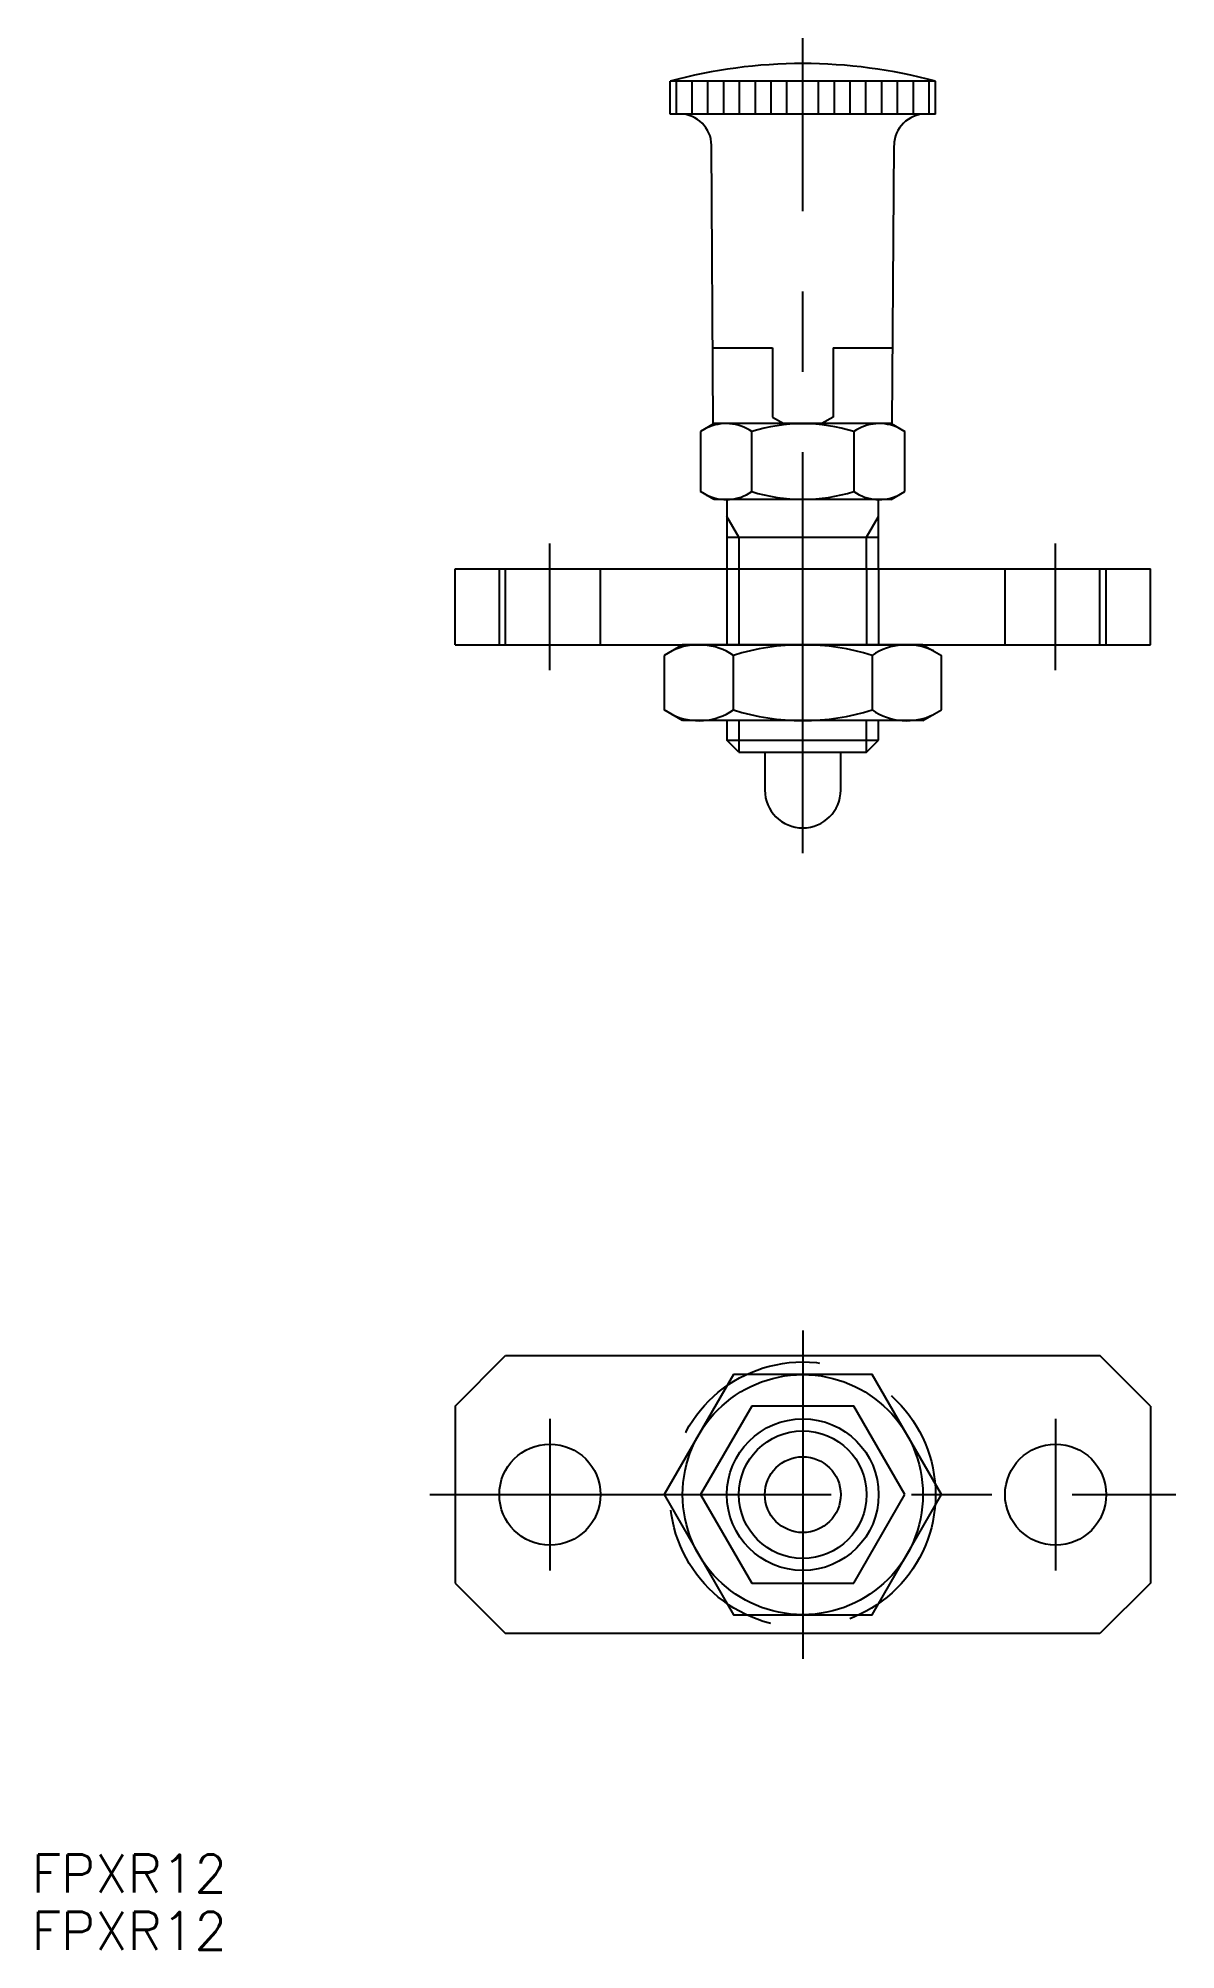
# Model space of a CAD drawing. Extents: x -60 to 29, y -36 to 115.
import ezdxf

# ---------------------------------------------------------------- set-up
doc = ezdxf.new("R2010")
doc.units = 0
doc.linetypes.add('CENTER', pattern=[50.8, 31.75, -6.35, 6.35, -6.35])
doc.linetypes.add('DASHED', pattern=[19.05, 12.7, -6.35])
doc.layers.get('0').update_dxf_attribs({"linetype": 'CONTINUOUS'})
doc.layers.add('CENTER', color=1, linetype='CENTER')
doc.styles.get("Standard").update_dxf_attribs({"font": 'txt.shx', "height": 3, "bigfont": 'bigfont.shx'})

# ---------------------------------------------------------------- blocks, each defined once
blk = doc.blocks.new('*U2')
at = {"color": 7, "linetype": 'CONTINUOUS'}
blk.add_text('FPXR12', height=3, dxfattribs=at).set_placement((-60.98, -31.48))
blk = doc.blocks.new('*U3')
at = {"color": 7, "linetype": 'CONTINUOUS'}
blk.add_text('FPXR12', height=3, dxfattribs=at).set_placement((-60.98, -36.02))

msp = doc.modelspace()

# ---------------------------------------------------------------- linework, layer by layer
at = {"color": 7, "linetype": 'CONTINUOUS'}
for p, q in [((-10.5, 109.26), (-10.5, 111.86)), ((10.5, 111.86), (-10.5, 111.86)), ((-10, 109.26), (-10, 111.86)), ((-8.75, 109.26), (-8.75, 111.86)), ((-7.5, 109.26), (-7.5, 111.86)), ((-6.25, 109.26), (-6.25, 111.86)), ((-5, 109.26), (-5, 111.86)), ((-3.75, 109.26), (-3.75, 111.86)), ((-2.5, 109.26), (-2.5, 111.86)), ((-1.25, 109.26), (-1.25, 111.86)), ((0, 109.26), (0, 111.86)), ((1.25, 109.26), (1.25, 111.86)), ((2.5, 109.26), (2.5, 111.86)), ((3.75, 109.26), (3.75, 111.86)), ((5, 109.26), (5, 111.86)), ((6.25, 109.26), (6.25, 111.86)), ((7.5, 109.26), (7.5, 111.86)), ((8.75, 109.26), (8.75, 111.86)), ((10, 109.26), (10, 111.86)), ((10.5, 109.26), (10.5, 111.86)), ((10.5, 109.26), (-10.5, 109.26)), ((-7.08, 84.76), (-7.22, 106.78)), ((7.08, 84.76), (7.22, 106.78)), ((-7.11, 90.76), (-2.4, 90.76)), ((-2.4, 90.76), (-2.4, 85.28)), ((2.4, 90.76), (7.11, 90.76)), ((2.4, 90.76), (2.4, 85.28)), ((-7, 84.76), (-8.08, 84.13)), ((7.08, 84.76), (-7.08, 84.76)), ((-2.4, 85.28), (-1.5, 84.76)), ((2.4, 85.28), (1.5, 84.76)), ((7, 84.76), (8.08, 84.13)), ((-8.08, 84.13), (-8.08, 79.38)), ((-4.04, 79.38), (-4.04, 84.13)), ((4.04, 84.13), (4.04, 79.38)), ((8.08, 79.38), (8.08, 84.13)), ((-7, 78.76), (-8.08, 79.38)), ((7, 78.76), (-7, 78.76)), ((-6, 78.76), (-6, 73.26)), ((6, 73.26), (6, 78.76)), ((7, 78.76), (8.08, 79.38)), ((-6, 75.76), (6, 75.76)), ((-27.5, 73.26), (27.5, 73.26)), ((-27.5, 67.26), (-27.5, 73.26)), ((-23.5, 67.26), (-23.5, 73.26)), ((23.5, 67.26), (23.5, 73.26)), ((27.5, 67.26), (27.5, 73.26)), ((-27.5, 67.26), (27.5, 67.26)), ((-9.5, 67.26), (-10.97, 66.41)), ((9.5, 67.26), (-9.5, 67.26)), ((9.5, 67.26), (10.97, 66.41)), ((-10.97, 66.41), (-10.97, 62.11)), ((-5.48, 62.11), (-5.48, 66.41)), ((5.48, 66.41), (5.48, 62.11)), ((10.97, 62.11), (10.97, 66.41)), ((-9.5, 61.26), (-10.97, 62.11)), ((9.5, 61.26), (10.97, 62.11)), ((9.5, 61.26), (-9.5, 61.26)), ((-6, 61.26), (-6, 59.7)), ((6, 59.7), (6, 61.26)), ((-5.05, 58.76), (-6, 59.7)), ((-6, 59.7), (6, 59.7)), ((5.05, 58.76), (6, 59.7)), ((-5.05, 58.76), (5.05, 58.76)), ((-3, 58.76), (-3, 55.76)), ((3, 55.76), (3, 58.76)), ((-27.5, 7), (-23.5, 11)), ((-23.5, 11), (23.5, 11)), ((27.5, 7), (23.5, 11)), ((-27.5, 7), (-27.5, -7)), ((27.5, 7), (27.5, -7)), ((-27.5, -7), (-23.5, -11)), ((27.5, -7), (23.5, -11)), ((23.5, -11), (-23.5, -11))]:
    msp.add_line(p, q, dxfattribs=at)
at = {"color": 3, "linetype": 'CONTINUOUS'}
for p, q in [((-5.05, 75.76), (-6, 77.4)), ((5.05, 75.76), (6, 77.4)), ((-5.05, 75.76), (-5.05, 73.26)), ((5.05, 73.26), (5.05, 75.76)), ((-5.05, 61.26), (-5.05, 58.76)), ((5.05, 58.76), (5.05, 61.26))]:
    msp.add_line(p, q, dxfattribs=at)
at = {"color": 3, "linetype": 'DASHED'}
for p, q in [((-24, 67.26), (-24, 73.26)), ((-16, 67.26), (-16, 73.26)), ((-6, 73.26), (-6, 67.26)), ((-5.05, 73.26), (-5.05, 67.26)), ((5.05, 73.26), (5.05, 67.26)), ((6, 73.26), (6, 67.26)), ((16, 67.26), (16, 73.26)), ((24, 67.26), (24, 73.26)), ((-4.04, 7), (-8.08, 0)), ((4.04, 7), (-4.04, 7)), ((8.08, 0), (4.04, 7)), ((-8.08, 0), (-4.04, -7)), ((4.04, -7), (8.08, 0)), ((-4.04, -7), (4.04, -7))]:
    msp.add_line(p, q, dxfattribs=at)
at = {"color": 7, "linetype": 'CONTINUOUS'}
msp.add_lwpolyline([(-5.48, 9.5), (-10.97, 0), (-5.48, -9.5), (5.48, -9.5), (10.97, 0), (5.48, 9.5)], close=True, dxfattribs=at)
at = {"color": 3, "linetype": 'DASHED'}
msp.add_circle((0, 0), 10.5, dxfattribs=at)
at = {"color": 7, "linetype": 'CONTINUOUS'}
for centre, radius in [((0, 0), 9.5), ((0, 0), 6), ((-20, 0), 4), ((20, 0), 4), ((0, 0), 3)]:
    msp.add_circle(centre, radius, dxfattribs=at)
at = {"color": 3, "linetype": 'CONTINUOUS'}
msp.add_circle((0, 0), 5.05, dxfattribs=at)
at = {"color": 7, "linetype": 'CONTINUOUS'}
for centre, radius, start, end in [((0, 73.18), 40.07, 74.8107, 105.1893), ((-9.72, 106.76), 2.5, 0.5, 90), ((9.72, 106.76), 2.5, 90, 179.5), ((-6.06, 81.18), 3.58, 55.6158, 115.6158), ((0, 71.38), 13.37, 72.412, 107.588), ((6.06, 81.18), 3.58, 64.3842, 124.3842), ((-6.06, 82.33), 3.58, 244.3842, 304.3842), ((0, 92.13), 13.37, 252.412, 287.588), ((6.06, 82.33), 3.58, 235.6158, 295.6158), ((-8.23, 62.4), 4.86, 55.6158, 115.6158), ((0, 49.11), 18.15, 72.412, 107.588), ((8.23, 62.4), 4.86, 64.3842, 124.3842), ((-8.23, 66.11), 4.86, 244.3842, 304.3842), ((0, 79.41), 18.15, 252.412, 287.588), ((8.23, 66.11), 4.86, 235.6158, 295.6158), ((0, 55.76), 3, 180, 0)]:
    msp.add_arc(centre, radius, start, end, dxfattribs=at)
at = {"layer": 'CENTER', "color": 1, "linetype": 'CENTER'}
for p, q in [((0, 50.76), (0, 115.26)), ((-20, 65.26), (-20, 75.26)), ((20, 65.26), (20, 75.26)), ((0, 13), (0, -13)), ((-20, 6), (-20, -6)), ((20, 6), (20, -6)), ((-29.5, 0), (29.5, 0))]:
    msp.add_line(p, q, dxfattribs=at)

# ---------------------------------------------------------------- block references
at = {"color": 7, "linetype": 'CONTINUOUS'}
for name in ['*U2', '*U3']:
    msp.add_blockref(name, (0, 0), dxfattribs=at)

doc.saveas('drawing.dxf')
